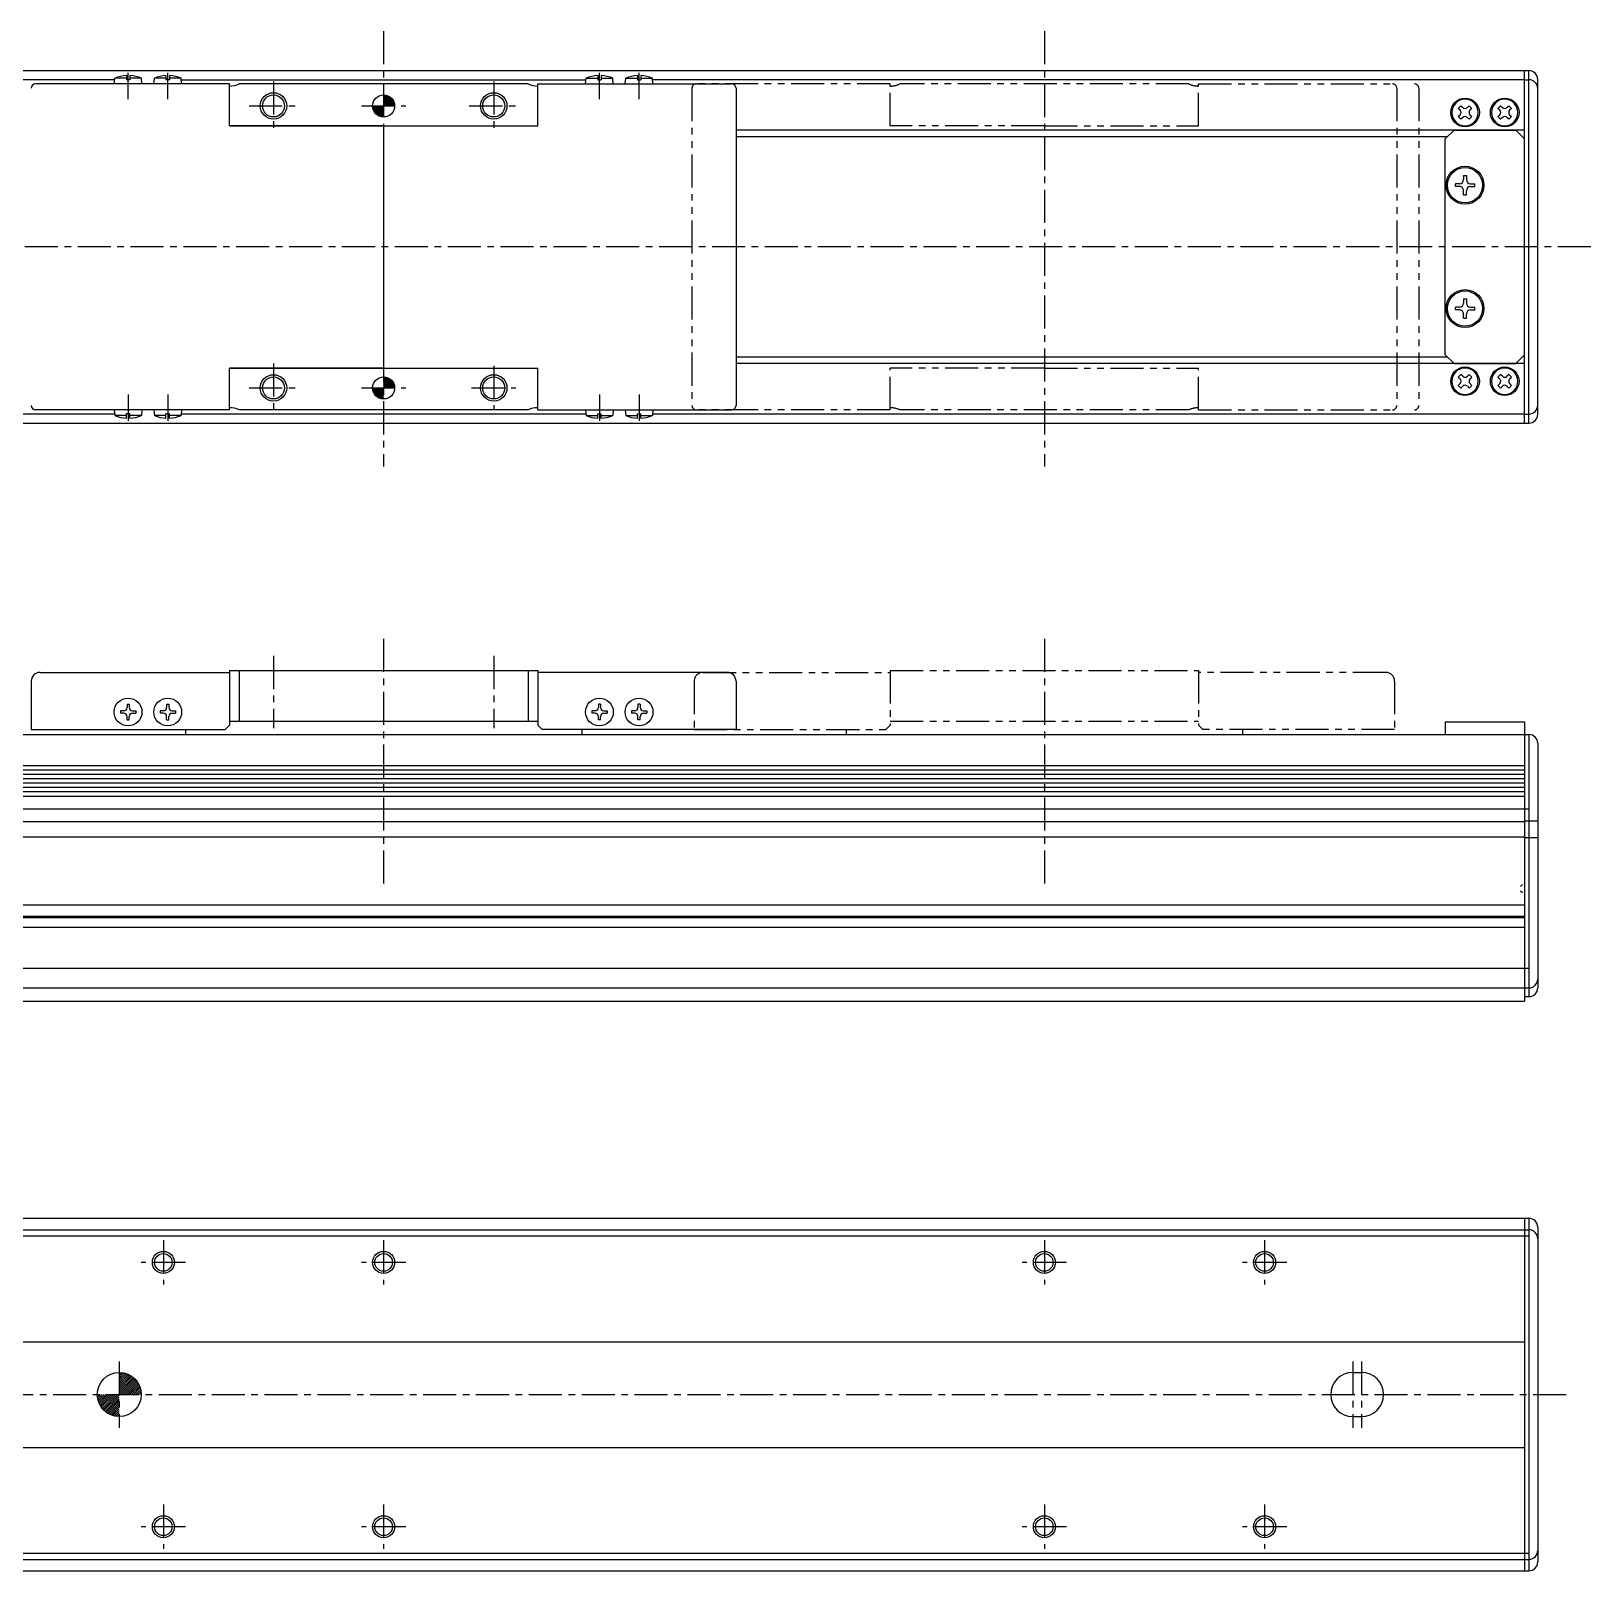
# Model space of a CAD drawing. Extents: x -644 to 49, y 152 to 558.
# Drawn here: x -304.8 to 49.3, y 208.3 to 557.7 of the extents above; entities that cross this region are included whole.
import ezdxf

# ---------------------------------------------------------------- set-up
doc = ezdxf.new("R2010")
doc.units = 0
for name, pattern in [('CENTER', [12, 7.5, -1.5, 1.5, -1.5]), ('CONTINOUS', [0]), ('PHANTOM', [15, 7.5, -1.5, 1.5, -1.5, 1.5, -1.5])]:
    doc.linetypes.add(name, pattern=pattern)
doc.layers.get('0').update_dxf_attribs({"linetype": 'CONTINUOUS'})
doc.layers.add('CENTER', color=1, linetype='CENTER')

# ---------------------------------------------------------------- blocks, each defined once
blk = doc.blocks.new('*X6')
at = {"color": 0}
for p, q in [((-224.77, 479.18), (-224.72, 479.23)), ((-224.77, 478.95), (-224.51, 479.22)), ((-224.77, 478.73), (-224.31, 479.19)), ((-224.77, 478.51), (-224.13, 479.15)), ((-224.77, 478.28), (-223.96, 479.1)), ((-224.77, 478.06), (-223.8, 479.03)), ((-224.77, 477.83), (-223.65, 478.96)), ((-224.77, 477.61), (-223.5, 478.88)), ((-224.77, 477.39), (-223.36, 478.8)), ((-224.77, 477.16), (-223.23, 478.7)), ((-224.77, 476.94), (-223.11, 478.6)), ((-224.76, 476.73), (-223, 478.49)), ((-224.53, 476.73), (-222.89, 478.38)), ((-224.31, 476.73), (-222.79, 478.25)), ((-224.09, 476.73), (-222.7, 478.12)), ((-223.86, 476.73), (-222.61, 477.99)), ((-227.27, 476.68), (-227.22, 476.73)), ((-227.26, 476.47), (-226.99, 476.73)), ((-227.23, 476.27), (-226.77, 476.73)), ((-227.19, 476.09), (-226.55, 476.73)), ((-227.14, 475.92), (-226.32, 476.73)), ((-227.07, 475.76), (-226.1, 476.73)), ((-227, 475.6), (-225.88, 476.73)), ((-226.92, 475.46), (-225.65, 476.73)), ((-226.84, 475.32), (-225.43, 476.73)), ((-226.74, 475.19), (-225.21, 476.73)), ((-226.64, 475.07), (-224.98, 476.73)), ((-226.53, 474.96), (-224.77, 476.72)), ((-226.42, 474.85), (-224.77, 476.49)), ((-226.29, 474.75), (-224.77, 476.27)), ((-226.16, 474.65), (-224.77, 476.05)), ((-226.03, 474.57), (-224.77, 475.82)), ((-225.88, 474.49), (-224.77, 475.6)), ((-225.73, 474.42), (-224.77, 475.38)), ((-225.56, 474.36), (-224.77, 475.15)), ((-225.39, 474.31), (-224.77, 474.93)), ((-225.21, 474.27), (-224.77, 474.7)), ((-225.01, 474.24), (-224.77, 474.48)), ((-223.64, 476.73), (-222.53, 477.84)), ((-223.42, 476.73), (-222.46, 477.69)), ((-223.19, 476.73), (-222.4, 477.52)), ((-222.97, 476.73), (-222.35, 477.35)), ((-222.75, 476.73), (-222.31, 477.17)), ((-222.52, 476.73), (-222.28, 476.97)), ((-222.3, 476.73), (-222.27, 476.76)), ((-224.8, 474.23), (-224.77, 474.26))]:
    blk.add_line(p, q, dxfattribs=at)
blk = doc.blocks.new('*X7')
at = {"color": 0}
for p, q in [((-224.77, 543.13), (-224.67, 543.23)), ((-224.77, 542.9), (-224.46, 543.21)), ((-224.77, 542.68), (-224.27, 543.18)), ((-224.77, 542.46), (-224.09, 543.14)), ((-224.77, 542.23), (-223.92, 543.08)), ((-224.77, 542.01), (-223.76, 543.02)), ((-224.77, 541.79), (-223.61, 542.95)), ((-224.77, 541.56), (-223.47, 542.87)), ((-224.77, 541.34), (-223.34, 542.78)), ((-224.77, 541.12), (-223.21, 542.68)), ((-224.77, 540.89), (-223.09, 542.58)), ((-224.71, 540.73), (-222.97, 542.47)), ((-224.49, 540.73), (-222.87, 542.35)), ((-224.26, 540.73), (-222.77, 542.23)), ((-224.04, 540.73), (-222.68, 542.09)), ((-223.82, 540.73), (-222.59, 541.95)), ((-223.59, 540.73), (-222.52, 541.81)), ((-227.27, 540.63), (-227.17, 540.73)), ((-227.25, 540.42), (-226.95, 540.73)), ((-227.22, 540.23), (-226.72, 540.73)), ((-227.18, 540.05), (-226.5, 540.73)), ((-227.12, 539.88), (-226.27, 540.73)), ((-227.06, 539.72), (-226.05, 540.73)), ((-226.99, 539.57), (-225.83, 540.73)), ((-226.91, 539.43), (-225.6, 540.73)), ((-226.82, 539.29), (-225.38, 540.73)), ((-226.72, 539.17), (-225.16, 540.73)), ((-226.62, 539.05), (-224.93, 540.73)), ((-226.51, 538.93), (-224.77, 540.67)), ((-226.39, 538.83), (-224.77, 540.44)), ((-226.27, 538.73), (-224.77, 540.22)), ((-226.14, 538.64), (-224.77, 540)), ((-226, 538.55), (-224.77, 539.77)), ((-225.85, 538.47), (-224.77, 539.55)), ((-225.69, 538.41), (-224.77, 539.33)), ((-225.53, 538.35), (-224.77, 539.1)), ((-225.35, 538.3), (-224.77, 538.88)), ((-225.17, 538.26), (-224.77, 538.66)), ((-224.97, 538.24), (-224.77, 538.43)), ((-223.37, 540.73), (-222.45, 541.65)), ((-223.14, 540.73), (-222.39, 541.49)), ((-222.92, 540.73), (-222.34, 541.31)), ((-222.7, 540.73), (-222.3, 541.12)), ((-222.47, 540.73), (-222.28, 540.92))]:
    blk.add_line(p, q, dxfattribs=at)
blk = doc.blocks.new('*X8')
at = {"color": 0}
for p, q in [((-284.77, 253.05), (-284.58, 253.25)), ((-284.77, 252.6), (-284.16, 253.21)), ((-284.77, 252.16), (-283.78, 253.15)), ((-284.77, 251.71), (-283.42, 253.06)), ((-284.77, 251.26), (-283.08, 252.96)), ((-284.77, 250.82), (-282.76, 252.83)), ((-284.77, 250.37), (-282.46, 252.68)), ((-284.77, 249.92), (-282.17, 252.52)), ((-284.77, 249.47), (-281.9, 252.34)), ((-284.77, 249.03), (-281.65, 252.15)), ((-284.77, 248.58), (-281.41, 251.95)), ((-284.65, 248.25), (-281.18, 251.73)), ((-284.21, 248.25), (-280.97, 251.49)), ((-289.77, 248.06), (-289.57, 248.25)), ((-289.74, 247.64), (-289.13, 248.25)), ((-289.67, 247.26), (-288.68, 248.25)), ((-289.59, 246.9), (-288.23, 248.25)), ((-289.48, 246.56), (-287.78, 248.25)), ((-289.35, 246.24), (-287.34, 248.25)), ((-289.2, 245.94), (-286.89, 248.25)), ((-289.04, 245.65), (-286.44, 248.25)), ((-288.87, 245.38), (-286, 248.25)), ((-288.67, 245.12), (-285.55, 248.25)), ((-288.47, 244.88), (-285.1, 248.25)), ((-288.25, 244.66), (-284.77, 248.13)), ((-283.76, 248.25), (-280.77, 251.24)), ((-283.31, 248.25), (-280.58, 250.98)), ((-282.87, 248.25), (-280.41, 250.7)), ((-282.42, 248.25), (-280.26, 250.41)), ((-281.97, 248.25), (-280.13, 250.1)), ((-281.52, 248.25), (-280.01, 249.77)), ((-281.08, 248.25), (-279.91, 249.42)), ((-280.63, 248.25), (-279.84, 249.04)), ((-280.18, 248.25), (-279.79, 248.64)), ((-288.01, 244.44), (-284.77, 247.69)), ((-287.77, 244.25), (-284.77, 247.24)), ((-287.5, 244.06), (-284.77, 246.79)), ((-287.22, 243.89), (-284.77, 246.34)), ((-286.93, 243.74), (-284.77, 245.9)), ((-286.62, 243.6), (-284.77, 245.45)), ((-286.29, 243.49), (-284.77, 245)), ((-285.94, 243.39), (-284.77, 244.55)), ((-285.57, 243.31), (-284.77, 244.11)), ((-285.17, 243.27), (-284.77, 243.66))]:
    blk.add_line(p, q, dxfattribs=at)

msp = doc.modelspace()

# ---------------------------------------------------------------- linework, layer by layer
at = {"color": 7, "linetype": 'CONTINOUS'}
for p, q in [((-470.77, 548.73), (35.23, 548.73)), ((-285.92, 546.66), (-469.77, 546.66)), ((-259.77, 545.73), (-303.77, 545.73)), ((-285.92, 545.73), (-285.81, 547.03)), ((-283.17, 547.03), (-285.81, 547.03)), ((-283.17, 547.62), (-283.17, 546.63)), ((-282.37, 546.63), (-283.17, 546.63)), ((-282.37, 547.62), (-282.37, 546.63)), ((-279.74, 547.03), (-282.37, 547.03)), ((-279.62, 545.73), (-279.74, 547.03)), ((-276.92, 545.73), (-276.81, 547.03)), ((-274.17, 547.03), (-276.81, 547.03)), ((-274.17, 547.62), (-274.17, 546.63)), ((-273.37, 546.63), (-274.17, 546.63)), ((-273.37, 547.62), (-273.37, 546.63)), ((-270.74, 547.03), (-273.37, 547.03)), ((-270.62, 545.73), (-270.74, 547.03)), ((-270.62, 546.66), (-178.92, 546.66)), ((-259.77, 536.23), (-259.77, 545.73)), ((-191.95, 545.73), (-257.59, 545.73)), ((-189.77, 545.73), (-145.77, 545.73)), ((-189.77, 536.23), (-189.77, 545.73)), ((-178.92, 545.73), (-178.81, 547.03)), ((-178.81, 547.03), (-176.17, 547.03)), ((-176.17, 547.62), (-176.17, 546.63)), ((-176.17, 546.63), (-175.37, 546.63)), ((-175.37, 547.62), (-175.37, 546.63)), ((-175.37, 547.03), (-172.74, 547.03)), ((-172.62, 545.73), (-172.74, 547.03)), ((-169.92, 545.73), (-169.81, 547.03)), ((-169.81, 547.03), (-167.17, 547.03)), ((-167.17, 547.62), (-167.17, 546.63)), ((-167.17, 546.63), (-166.37, 546.63)), ((-166.37, 547.62), (-166.37, 546.63)), ((-166.37, 547.03), (-163.74, 547.03)), ((-163.62, 545.73), (-163.74, 547.03)), ((34.23, 546.66), (-163.62, 546.66)), ((34.23, 468.73), (34.23, 548.73)), ((34.23, 546.66), (35.23, 546.66)), ((35.23, 468.73), (35.23, 548.73)), ((37.23, 470.73), (37.23, 546.73)), ((-144.77, 544.73), (-144.77, 472.73)), ((19.19, 540.17), (19.79, 540.77)), ((19.6, 539.76), (19.19, 540.17)), ((19.19, 538.29), (19.6, 538.71)), ((19.79, 537.69), (19.19, 538.29)), ((19.79, 540.77), (20.2, 540.36)), ((21.25, 540.36), (21.66, 540.77)), ((21.66, 540.77), (22.27, 540.17)), ((22.27, 538.29), (21.66, 537.69)), ((22.27, 540.17), (21.85, 539.76)), ((21.85, 538.71), (22.27, 538.29)), ((28.19, 540.17), (28.79, 540.77)), ((28.6, 539.76), (28.19, 540.17)), ((28.19, 538.29), (28.6, 538.71)), ((28.79, 537.69), (28.19, 538.29)), ((28.79, 540.77), (29.2, 540.36)), ((30.25, 540.36), (30.66, 540.77)), ((30.66, 540.77), (31.27, 540.17)), ((31.27, 538.29), (30.66, 537.69)), ((31.27, 540.17), (30.85, 539.76)), ((30.85, 538.71), (31.27, 538.29)), ((-259.77, 536.23), (-189.77, 536.23)), ((-224.77, 536.23), (-259.77, 536.23)), ((-224.77, 536.23), (-224.77, 481.23)), ((-224.77, 536.23), (-189.77, 536.23)), ((34.23, 535.23), (-144.77, 535.23)), ((16.23, 533.23), (18.23, 535.23)), ((18.23, 535.23), (32.23, 535.23)), ((20.2, 538.11), (19.79, 537.69)), ((21.66, 537.69), (21.25, 538.11)), ((29.2, 538.11), (28.79, 537.69)), ((30.66, 537.69), (30.25, 538.11)), ((34.23, 533.23), (32.23, 535.23)), ((16.73, 533.73), (-144.77, 533.73)), ((16.23, 484.23), (16.23, 533.23)), ((34.23, 484.23), (34.23, 533.23)), ((20.41, 524.93), (20.41, 523.99)), ((20.41, 524.93), (21.04, 524.93)), ((21.04, 524.93), (21.04, 523.99)), ((18.53, 522.42), (18.53, 523.05)), ((19.47, 523.05), (18.53, 523.05)), ((19.47, 522.42), (18.53, 522.42)), ((20.41, 520.53), (20.41, 521.48)), ((20.41, 520.53), (21.04, 520.53)), ((21.04, 520.53), (21.04, 521.48)), ((21.98, 523.05), (22.93, 523.05)), ((21.98, 522.42), (22.93, 522.42)), ((22.93, 522.42), (22.93, 523.05)), ((20.41, 496.93), (20.41, 495.99)), ((20.41, 496.93), (21.04, 496.93)), ((21.04, 496.93), (21.04, 495.99)), ((18.53, 494.42), (18.53, 495.05)), ((19.47, 495.05), (18.53, 495.05)), ((19.47, 494.42), (18.53, 494.42)), ((20.41, 492.53), (20.41, 493.48)), ((20.41, 492.53), (21.04, 492.53)), ((21.04, 492.53), (21.04, 493.48)), ((21.98, 495.05), (22.93, 495.05)), ((21.98, 494.42), (22.93, 494.42)), ((22.93, 494.42), (22.93, 495.05)), ((16.73, 483.73), (-144.77, 483.73)), ((34.23, 482.23), (-144.77, 482.23)), ((18.23, 482.23), (16.23, 484.23)), ((18.23, 482.23), (32.23, 482.23)), ((32.23, 482.23), (34.23, 484.23)), ((-259.77, 471.73), (-259.77, 481.23)), ((-259.77, 481.23), (-189.77, 481.23)), ((-224.77, 481.23), (-259.77, 481.23)), ((-224.77, 481.23), (-189.77, 481.23)), ((-189.77, 471.73), (-189.77, 481.23)), ((19.79, 479.77), (19.19, 479.17)), ((19.19, 479.17), (19.6, 478.76)), ((20.2, 479.36), (19.79, 479.77)), ((21.66, 479.77), (21.25, 479.36)), ((22.27, 479.17), (21.66, 479.77)), ((21.85, 478.76), (22.27, 479.17)), ((28.79, 479.77), (28.19, 479.17)), ((28.19, 479.17), (28.6, 478.76)), ((29.2, 479.36), (28.79, 479.77)), ((30.66, 479.77), (30.25, 479.36)), ((31.27, 479.17), (30.66, 479.77)), ((30.85, 478.76), (31.27, 479.17)), ((19.6, 477.71), (19.19, 477.29)), ((19.19, 477.29), (19.79, 476.69)), ((19.79, 476.69), (20.2, 477.11)), ((21.25, 477.11), (21.66, 476.69)), ((21.66, 476.69), (22.27, 477.29)), ((22.27, 477.29), (21.85, 477.71)), ((28.6, 477.71), (28.19, 477.29)), ((28.19, 477.29), (28.79, 476.69)), ((28.79, 476.69), (29.2, 477.11)), ((30.25, 477.11), (30.66, 476.69)), ((30.66, 476.69), (31.27, 477.29)), ((31.27, 477.29), (30.85, 477.71)), ((-259.77, 471.73), (-303.77, 471.73)), ((-285.92, 471.73), (-285.81, 470.43)), ((-279.62, 471.73), (-279.74, 470.43)), ((-276.92, 471.73), (-276.81, 470.43)), ((-270.62, 471.73), (-270.74, 470.43)), ((-191.95, 471.73), (-257.59, 471.73)), ((-189.77, 471.73), (-145.77, 471.73)), ((-178.92, 471.73), (-178.81, 470.43)), ((-172.62, 471.73), (-172.74, 470.43)), ((-169.92, 471.73), (-169.81, 470.43)), ((-163.62, 471.73), (-163.74, 470.43)), ((-470.77, 468.73), (35.23, 468.73)), ((-285.92, 470.8), (-469.77, 470.8)), ((-283.17, 470.43), (-285.81, 470.43)), ((-282.37, 470.83), (-283.17, 470.83)), ((-283.17, 469.84), (-283.17, 470.83)), ((-282.37, 469.84), (-282.37, 470.83)), ((-279.74, 470.43), (-282.37, 470.43)), ((-274.17, 470.43), (-276.81, 470.43)), ((-274.17, 469.84), (-274.17, 470.83)), ((-273.37, 470.83), (-274.17, 470.83)), ((-273.37, 469.84), (-273.37, 470.83)), ((-270.74, 470.43), (-273.37, 470.43)), ((-178.92, 470.8), (-270.62, 470.8)), ((-178.81, 470.43), (-176.17, 470.43)), ((-176.17, 469.84), (-176.17, 470.83)), ((-176.17, 470.83), (-175.37, 470.83)), ((-175.37, 469.84), (-175.37, 470.83)), ((-175.37, 470.43), (-172.74, 470.43)), ((-169.81, 470.43), (-167.17, 470.43)), ((-167.17, 470.83), (-166.37, 470.83)), ((-167.17, 469.84), (-167.17, 470.83)), ((-166.37, 469.84), (-166.37, 470.83)), ((-166.37, 470.43), (-163.74, 470.43)), ((34.23, 470.8), (-163.62, 470.8)), ((34.23, 470.8), (35.23, 470.8)), ((-302.77, 412.16), (-259.77, 412.16)), ((-259.77, 412.56), (-189.77, 412.56)), ((-259.77, 412.56), (-259.77, 400.16)), ((-257.59, 412.56), (-257.59, 401.09)), ((-191.95, 412.56), (-191.95, 401.09)), ((-189.77, 412.56), (-189.77, 400.16)), ((-146.77, 412.16), (-189.77, 412.16)), ((-304.77, 410.16), (-304.77, 399.16)), ((-144.77, 410.16), (-144.77, 399.16)), ((-283.02, 404.91), (-282.52, 404.91)), ((-283.02, 404.91), (-283.02, 404.16)), ((-282.52, 404.91), (-282.52, 404.16)), ((-274.02, 404.91), (-273.52, 404.91)), ((-274.02, 404.91), (-274.02, 404.16)), ((-273.52, 404.91), (-273.52, 404.16)), ((-176.02, 404.91), (-176.02, 404.16)), ((-175.52, 404.91), (-176.02, 404.91)), ((-175.52, 404.91), (-175.52, 404.16)), ((-167.02, 404.91), (-167.02, 404.16)), ((-166.52, 404.91), (-167.02, 404.91)), ((-166.52, 404.91), (-166.52, 404.16)), ((-283.77, 403.41), (-284.52, 403.41)), ((-284.52, 403.41), (-284.52, 402.91)), ((-283.77, 402.91), (-284.52, 402.91)), ((-283.02, 401.41), (-283.02, 402.16)), ((-283.02, 401.41), (-282.52, 401.41)), ((-282.52, 401.41), (-282.52, 402.16)), ((-281.78, 403.41), (-281.02, 403.41)), ((-281.78, 402.91), (-281.02, 402.91)), ((-281.02, 403.41), (-281.02, 402.91)), ((-274.77, 403.41), (-275.52, 403.41)), ((-275.52, 403.41), (-275.52, 402.91)), ((-274.77, 402.91), (-275.52, 402.91)), ((-274.02, 401.41), (-274.02, 402.16)), ((-274.02, 401.41), (-273.52, 401.41)), ((-273.52, 401.41), (-273.52, 402.16)), ((-272.78, 403.41), (-272.02, 403.41)), ((-272.78, 402.91), (-272.02, 402.91)), ((-272.02, 403.41), (-272.02, 402.91)), ((-260.77, 399.16), (-259.77, 400.16)), ((-259.77, 401.09), (-189.77, 401.09)), ((-257.59, 401.12), (-191.95, 401.12)), ((-188.77, 399.16), (-189.77, 400.16)), ((-176.77, 403.41), (-177.52, 403.41)), ((-177.52, 403.41), (-177.52, 402.91)), ((-176.77, 402.91), (-177.52, 402.91)), ((-176.02, 401.41), (-176.02, 402.16)), ((-175.52, 401.41), (-176.02, 401.41)), ((-175.52, 401.41), (-175.52, 402.16)), ((-174.78, 403.41), (-174.02, 403.41)), ((-174.78, 402.91), (-174.02, 402.91)), ((-174.02, 403.41), (-174.02, 402.91)), ((-167.77, 403.41), (-168.52, 403.41)), ((-168.52, 403.41), (-168.52, 402.91)), ((-167.77, 402.91), (-168.52, 402.91)), ((-167.02, 401.41), (-167.02, 402.16)), ((-166.52, 401.41), (-167.02, 401.41)), ((-166.52, 401.41), (-166.52, 402.16)), ((-165.78, 403.41), (-165.02, 403.41)), ((-165.78, 402.91), (-165.02, 402.91)), ((-165.02, 403.41), (-165.02, 402.91)), ((16.23, 400.96), (34.23, 400.96)), ((16.23, 400.96), (16.23, 398.06)), ((34.23, 400.96), (34.23, 398.06)), ((-470.77, 398.06), (35.23, 398.06)), ((-304.77, 399.16), (-260.77, 399.16)), ((-269.77, 399.16), (-269.77, 398.06)), ((-144.77, 399.16), (-188.77, 399.16)), ((-179.77, 399.16), (-179.77, 398.06)), ((34.23, 398.06), (34.23, 337.56)), ((35.23, 398.06), (35.23, 338.56)), ((37.23, 396.06), (37.23, 340.56)), ((-469.77, 391.04), (34.23, 391.04)), ((-469.77, 390.05), (34.23, 390.05)), ((-469.77, 389.06), (34.23, 389.06)), ((-469.77, 388.06), (34.23, 388.06)), ((-469.77, 387.07), (34.23, 387.07)), ((-469.77, 386.08), (34.23, 386.08)), ((-469.77, 385.09), (34.23, 385.09)), ((-469.77, 384.09), (34.23, 384.09)), ((-470.77, 381.18), (35.23, 381.18)), ((-469.77, 378.31), (34.23, 378.31)), ((34.23, 378.46), (37.23, 378.46)), ((-469.77, 374.81), (34.23, 374.81)), ((34.23, 374.66), (37.23, 374.66)), ((33.35, 363.59), (33.77, 364)), ((33.77, 362.12), (33.35, 362.54)), ((-472.77, 359.4), (34.23, 359.4)), ((-472.77, 354.33), (34.23, 354.33)), ((-469.77, 356.86), (34.23, 356.86)), ((-469.77, 356.56), (34.23, 356.56)), ((-470.77, 345.06), (35.23, 345.06)), ((-470.77, 340.56), (35.23, 340.56)), ((-469.77, 337.56), (34.23, 337.56)), ((34.23, 338.56), (35.23, 338.56)), ((-470.77, 288.25), (35.23, 288.25)), ((34.23, 288.25), (34.23, 208.25)), ((35.23, 288.25), (35.23, 208.25)), ((-470.77, 285.65), (35.23, 285.65)), ((-470.77, 284.25), (35.23, 284.25)), ((37.23, 286.25), (37.23, 210.25)), ((-469.77, 260.25), (34.23, 260.25)), ((-4.77, 253.25), (-2.77, 253.25)), ((-4.77, 243.25), (-2.77, 243.25)), ((-469.77, 236.25), (34.23, 236.25)), ((-470.77, 212.25), (35.23, 212.25)), ((-470.77, 210.85), (35.23, 210.85)), ((-470.77, 208.25), (35.23, 208.25))]:
    msp.add_line(p, q, dxfattribs=at)
at = {"color": 3, "linetype": 'PHANTOM'}
for p, q in [((-109.77, 545.73), (-153.77, 545.73)), ((-109.77, 536.23), (-109.77, 545.73)), ((-41.95, 545.73), (-107.59, 545.73)), ((-39.77, 545.73), (4.23, 545.73)), ((-39.77, 536.23), (-39.77, 545.73)), ((-154.77, 544.73), (-154.77, 472.73)), ((5.23, 544.73), (5.23, 472.73)), ((10.23, 544.73), (10.23, 472.73)), ((-74.77, 536.23), (-109.77, 536.23)), ((-74.77, 536.23), (-39.77, 536.23)), ((-74.77, 481.23), (-109.77, 481.23)), ((-109.77, 471.73), (-109.77, 481.23)), ((-74.77, 481.23), (-39.77, 481.23)), ((-39.77, 471.73), (-39.77, 481.23)), ((-109.77, 471.73), (-153.77, 471.73)), ((-41.95, 471.73), (-107.59, 471.73)), ((-39.77, 471.73), (4.23, 471.73)), ((-152.27, 412.16), (-109.77, 412.16)), ((-109.77, 412.56), (-39.77, 412.56)), ((-109.77, 412.56), (-109.77, 400.16)), ((-39.77, 412.56), (-39.77, 400.16)), ((2.73, 412.16), (-39.77, 412.16)), ((-154.27, 410.16), (-154.27, 399.16)), ((4.73, 410.16), (4.73, 399.16)), ((-110.77, 399.16), (-109.77, 400.16)), ((-109.77, 401.09), (-39.77, 401.09)), ((-38.77, 399.16), (-39.77, 400.16)), ((-154.27, 399.16), (-110.77, 399.16)), ((-119.77, 399.16), (-119.77, 398.06)), ((4.73, 399.16), (-38.77, 399.16)), ((-29.77, 399.16), (-29.77, 398.06))]:
    msp.add_line(p, q, dxfattribs=at)
at = {"color": 7, "linetype": 'CONTINOUS'}
for centre, radius in [((-249.77, 540.73), 3), ((-249.77, 540.73), 2.5), ((-224.77, 540.73), 2.5), ((-199.77, 540.73), 3), ((-199.77, 540.73), 2.5), ((20.73, 539.23), 3.25), ((29.73, 539.23), 3.25), ((20.73, 522.73), 4.3), ((20.73, 522.73), 4), ((20.73, 494.73), 4.3), ((20.73, 494.73), 4), ((-249.77, 476.73), 3), ((-249.77, 476.73), 2.5), ((-224.77, 476.73), 2.5), ((-199.77, 476.73), 3), ((-199.77, 476.73), 2.5), ((20.73, 478.23), 3.25), ((29.73, 478.23), 3.25), ((-282.77, 403.16), 3.15), ((-273.77, 403.16), 3.15), ((-175.77, 403.16), 3.15), ((-166.77, 403.16), 3.15), ((-274.77, 278.25), 2.5), ((-274.77, 278.25), 2), ((-224.77, 278.25), 2.5), ((-224.77, 278.25), 2), ((-74.77, 278.25), 2.5), ((-74.77, 278.25), 2), ((-24.77, 278.25), 2.5), ((-24.77, 278.25), 2), ((-284.77, 248.25), 5), ((-274.77, 218.25), 2.5), ((-274.77, 218.25), 2), ((-224.77, 218.25), 2.5), ((-224.77, 218.25), 2), ((-74.77, 218.25), 2.5), ((-74.77, 218.25), 2), ((-24.77, 218.25), 2.5), ((-24.77, 218.25), 2)]:
    msp.add_circle(centre, radius, dxfattribs=at)
for centre, radius, start, end in [((-303.77, 544.73), 1, 90, 180), ((-282.77, 539.65), 7.98, 92.8723, 112.3565), ((-282.77, 539.65), 7.98, 67.6435, 87.1277), ((-273.77, 539.65), 7.98, 92.8723, 112.3565), ((-273.77, 539.65), 7.98, 67.6435, 87.1277), ((-259.77, 550.23), 5, 270, 295.8419), ((-189.77, 550.23), 5, 244.1581, 270), ((-175.77, 539.65), 7.98, 92.8723, 112.3565), ((-175.77, 539.65), 7.98, 67.6435, 87.1277), ((-166.77, 539.65), 7.98, 92.8723, 112.3565), ((-166.77, 539.65), 7.98, 67.6435, 87.1277), ((-145.77, 544.73), 1, 0, 90), ((35.23, 546.73), 2, 0, 90), ((35.23, 544.66), 2, 0, 90), ((20.73, 539.23), 3, 0.0003, 0), ((29.73, 539.23), 3, 0.0003, 0), ((19.08, 539.23), 0.742, 315, 44.9999), ((20.73, 540.88), 0.742, 225, 315), ((20.73, 537.58), 0.742, 45, 134.9999), ((22.38, 539.23), 0.742, 135, 224.9999), ((28.08, 539.23), 0.742, 315, 44.9999), ((29.73, 540.88), 0.742, 225, 315), ((29.73, 537.58), 0.742, 45, 134.9999), ((31.38, 539.23), 0.742, 135, 224.9999), ((19.47, 523.99), 0.94, 270, 0), ((19.47, 521.48), 0.94, 0, 90.0001), ((21.98, 523.99), 0.94, 180, 270), ((21.98, 521.48), 0.94, 90, 180), ((19.47, 495.99), 0.94, 270, 0), ((21.98, 495.99), 0.94, 180, 270), ((19.47, 493.48), 0.94, 0, 90.0001), ((21.98, 493.48), 0.94, 90, 180), ((20.73, 478.23), 3, 0, 359.9997), ((19.08, 478.23), 0.742, 315.0001, 45), ((20.73, 479.88), 0.742, 225.0001, 315), ((22.38, 478.23), 0.742, 135.0001, 225), ((29.73, 478.23), 3, 0, 359.9997), ((28.08, 478.23), 0.742, 315.0001, 45), ((29.73, 479.88), 0.742, 225.0001, 315), ((31.38, 478.23), 0.742, 135.0001, 225), ((20.73, 476.58), 0.742, 45, 135), ((29.73, 476.58), 0.742, 45, 135), ((-303.77, 472.73), 1, 180, 270), ((-259.77, 467.23), 5, 64.1581, 90), ((-189.77, 467.23), 5, 90, 115.8419), ((-145.77, 472.73), 1, 270, 0), ((35.23, 472.8), 2, 270, 0), ((-282.77, 477.81), 7.98, 247.6435, 267.1277), ((-282.77, 477.81), 7.98, 272.8723, 292.3565), ((-273.77, 477.81), 7.98, 247.6435, 267.1277), ((-273.77, 477.81), 7.98, 272.8723, 292.3565), ((-175.77, 477.81), 7.98, 247.6435, 267.1277), ((-175.77, 477.81), 7.98, 272.8723, 292.3565), ((-166.77, 477.81), 7.98, 247.6435, 267.1277), ((-166.77, 477.81), 7.98, 272.8723, 292.3565), ((35.23, 470.73), 2, 270, 0), ((-302.77, 410.16), 2, 90, 180), ((-146.77, 410.16), 2, 0, 90), ((-283.77, 404.16), 0.748, 270, 0), ((-281.78, 404.16), 0.748, 180, 270), ((-274.77, 404.16), 0.748, 270, 0), ((-272.78, 404.16), 0.748, 180, 270), ((-176.77, 404.16), 0.748, 270, 0), ((-174.78, 404.16), 0.748, 180, 270), ((-167.77, 404.16), 0.748, 270, 0), ((-165.78, 404.16), 0.748, 180, 270), ((-283.77, 402.16), 0.748, 0, 90.0001), ((-281.78, 402.16), 0.748, 90, 180), ((-274.77, 402.16), 0.748, 0, 90.0001), ((-272.78, 402.16), 0.748, 90, 180), ((-176.77, 402.16), 0.748, 360, 90), ((-174.78, 402.16), 0.748, 89.9999, 180), ((-167.77, 402.16), 0.748, 360, 90), ((-165.78, 402.16), 0.748, 89.9999, 180), ((35.23, 396.06), 2, 0, 90), ((35.23, 342.56), 2, 270, 0), ((35.23, 340.56), 2, 270, 0), ((35.23, 286.25), 2, 0, 90), ((35.23, 283.65), 2, 0, 90), ((-4.77, 248.25), 5, 90, 270), ((-2.77, 248.25), 5, 270, 90), ((35.23, 212.85), 2, 270, 0), ((35.23, 210.25), 2, 270, 0)]:
    msp.add_arc(centre, radius, start, end, dxfattribs=at)
at = {"color": 3, "linetype": 'PHANTOM'}
for centre, radius, start, end in [((-153.77, 544.73), 1, 90, 180), ((-109.77, 550.23), 5, 270, 295.8419), ((-39.77, 550.23), 5, 244.1581, 270), ((4.23, 544.73), 1, 0, 90), ((9.23, 544.73), 1, 0, 90), ((-153.77, 472.73), 1, 180, 270), ((-109.77, 467.23), 5, 64.1581, 90), ((-39.77, 467.23), 5, 90, 115.8419), ((4.23, 472.73), 1, 270, 0), ((9.23, 472.73), 1, 270, 0), ((-152.27, 410.16), 2, 90, 180), ((2.73, 410.16), 2, 0, 90)]:
    msp.add_arc(centre, radius, start, end, dxfattribs=at)
at = {"layer": 'CENTER', "color": 1, "linetype": 'CENTER'}
for p, q in [((-224.77, 557.68), (-224.77, 458.91)), ((-74.77, 557.68), (-74.77, 458.91)), ((-282.77, 542.23), (-282.77, 548.23)), ((-273.77, 542.23), (-273.77, 548.23)), ((-249.77, 546.27), (-249.77, 535.19)), ((-199.77, 546.27), (-199.77, 535.19)), ((-175.77, 542.23), (-175.77, 548.23)), ((-166.77, 542.23), (-166.77, 548.23)), ((-255.31, 540.73), (-244.23, 540.73)), ((-229.81, 540.73), (-219.73, 540.73)), ((-205.31, 540.73), (-194.23, 540.73)), ((49.28, 508.73), (-509.96, 508.73)), ((-249.77, 482.27), (-249.77, 471.19)), ((-199.77, 481.77), (-199.77, 471.69)), ((-282.77, 475.23), (-282.77, 469.23)), ((-273.77, 475.23), (-273.77, 469.23)), ((-255.31, 476.73), (-244.23, 476.73)), ((-229.81, 476.73), (-219.73, 476.73)), ((-204.81, 476.73), (-194.73, 476.73)), ((-175.77, 475.23), (-175.77, 469.23)), ((-166.77, 475.23), (-166.77, 469.23)), ((-224.77, 419.76), (-224.77, 363.18)), ((-74.77, 419.76), (-74.77, 363.18)), ((-249.77, 415.88), (-249.77, 399.53)), ((-199.77, 415.88), (-199.77, 399.53)), ((-274.77, 283.29), (-274.77, 273.21)), ((-224.77, 283.29), (-224.77, 273.21)), ((-74.77, 283.29), (-74.77, 273.21)), ((-24.77, 283.29), (-24.77, 273.21)), ((-269.73, 278.25), (-279.81, 278.25)), ((-219.73, 278.25), (-229.81, 278.25)), ((-69.73, 278.25), (-79.81, 278.25)), ((-19.73, 278.25), (-29.81, 278.25)), ((-284.77, 255.79), (-284.77, 240.71)), ((-4.77, 255.79), (-4.77, 240.71)), ((-2.77, 255.79), (-2.77, 240.71)), ((-515.8, 248.25), (45.16, 248.25)), ((-274.77, 223.29), (-274.77, 213.21)), ((-224.77, 223.29), (-224.77, 213.21)), ((-74.77, 223.29), (-74.77, 213.21)), ((-24.77, 223.29), (-24.77, 213.21)), ((-269.73, 218.25), (-279.81, 218.25)), ((-219.73, 218.25), (-229.81, 218.25)), ((-69.73, 218.25), (-79.81, 218.25)), ((-19.73, 218.25), (-29.81, 218.25))]:
    msp.add_line(p, q, dxfattribs=at)

# ---------------------------------------------------------------- block references
at = {"color": 7, "linetype": 'CONTINUOUS'}
for name in ['*X7', '*X6', '*X8']:
    msp.add_blockref(name, (0, 0), dxfattribs=at)

doc.saveas('drawing.dxf')
